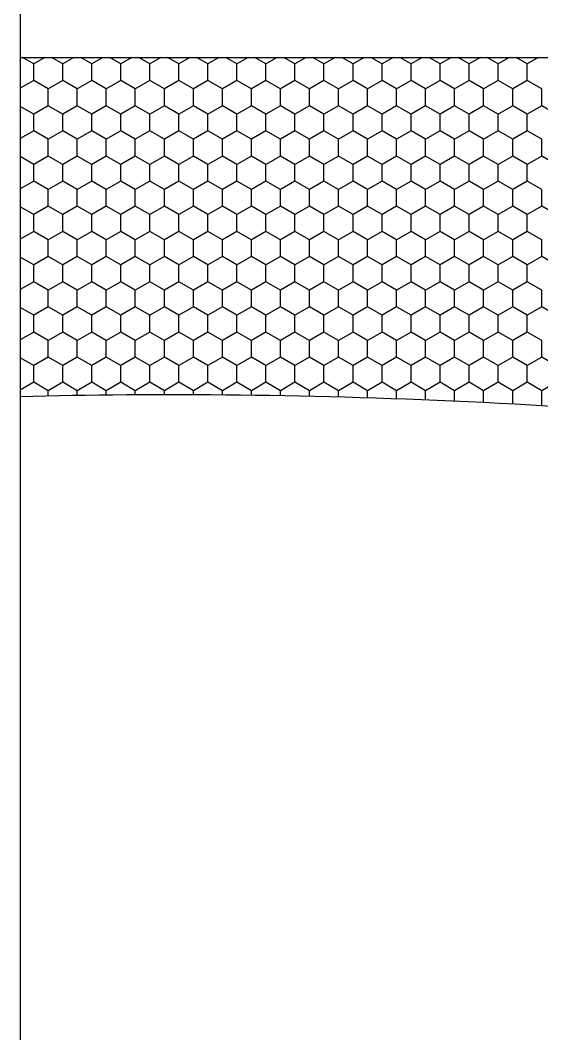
# Model space of a CAD drawing. Header units: inches. Extents: x 11.6 to 54.1, y 10.7 to 35.5.
# Drawn here: x 50.844 to 50.9606, y 21.6447 to 21.8714 of the extents above; entities that cross this region are included whole.
import ezdxf

# ---------------------------------------------------------------- set-up
doc = ezdxf.new("R2010")
doc.units = ezdxf.units.IN
doc.header["$MEASUREMENT"] = 0
doc.layers.add('02', color=2, linetype='Continuous')

msp = doc.modelspace()

# ---------------------------------------------------------------- linework, layer by layer
at = {"layer": '02'}
for p, q in [((50.84396, 22.77312), (50.84396, 21.47312)), ((50.84396, 21.86312), (52.04396, 21.86312)), ((50.84697, 21.86169), (50.84449, 21.86312)), ((50.84945, 21.86312), (50.84697, 21.86169)), ((50.85346, 21.86169), (50.85098, 21.86312)), ((50.85595, 21.86312), (50.85346, 21.86169)), ((50.85996, 21.86169), (50.85748, 21.86312)), ((50.86244, 21.86312), (50.85996, 21.86169)), ((50.86645, 21.86169), (50.86397, 21.86312)), ((50.86894, 21.86312), (50.86645, 21.86169)), ((50.87295, 21.86169), (50.87047, 21.86312)), ((50.87543, 21.86312), (50.87295, 21.86169)), ((50.87945, 21.86169), (50.87696, 21.86312)), ((50.88193, 21.86312), (50.87945, 21.86169)), ((50.88594, 21.86169), (50.88346, 21.86312)), ((50.88842, 21.86312), (50.88594, 21.86169)), ((50.89244, 21.86169), (50.88995, 21.86312)), ((50.89492, 21.86312), (50.89244, 21.86169)), ((50.89893, 21.86169), (50.89645, 21.86312)), ((50.90141, 21.86312), (50.89893, 21.86169)), ((50.90543, 21.86169), (50.90294, 21.86312)), ((50.90791, 21.86312), (50.90543, 21.86169)), ((50.91192, 21.86169), (50.90944, 21.86312)), ((50.9144, 21.86312), (50.91192, 21.86169)), ((50.91842, 21.86169), (50.91593, 21.86312)), ((50.9209, 21.86312), (50.91842, 21.86169)), ((50.92491, 21.86169), (50.92243, 21.86312)), ((50.92739, 21.86312), (50.92491, 21.86169)), ((50.93141, 21.86169), (50.92892, 21.86312)), ((50.93389, 21.86312), (50.93141, 21.86169)), ((50.9379, 21.86169), (50.93542, 21.86312)), ((50.94038, 21.86312), (50.9379, 21.86169)), ((50.9444, 21.86169), (50.94192, 21.86312)), ((50.94688, 21.86312), (50.9444, 21.86169)), ((50.95089, 21.86169), (50.94841, 21.86312)), ((50.95337, 21.86312), (50.95089, 21.86169)), ((50.95739, 21.86169), (50.95491, 21.86312)), ((50.95987, 21.86312), (50.95739, 21.86169)), ((50.84697, 21.85794), (50.84697, 21.86169)), ((50.85346, 21.85794), (50.85346, 21.86169)), ((50.85996, 21.85794), (50.85996, 21.86169)), ((50.86645, 21.85794), (50.86645, 21.86169)), ((50.87295, 21.85794), (50.87295, 21.86169)), ((50.87945, 21.85794), (50.87945, 21.86169)), ((50.88594, 21.85794), (50.88594, 21.86169)), ((50.89244, 21.85794), (50.89244, 21.86169)), ((50.89893, 21.85794), (50.89893, 21.86169)), ((50.90543, 21.85794), (50.90543, 21.86169)), ((50.91192, 21.85794), (50.91192, 21.86169)), ((50.91842, 21.85794), (50.91842, 21.86169)), ((50.92491, 21.85794), (50.92491, 21.86169)), ((50.93141, 21.85794), (50.93141, 21.86169)), ((50.9379, 21.85794), (50.9379, 21.86169)), ((50.9444, 21.85794), (50.9444, 21.86169)), ((50.95089, 21.85794), (50.95089, 21.86169)), ((50.95739, 21.85794), (50.95739, 21.86169)), ((50.84697, 21.85794), (50.84396, 21.8562)), ((50.85022, 21.85606), (50.84697, 21.85794)), ((50.85346, 21.85794), (50.85022, 21.85606)), ((50.85022, 21.85231), (50.85022, 21.85606)), ((50.85671, 21.85606), (50.85346, 21.85794)), ((50.85996, 21.85794), (50.85671, 21.85606)), ((50.85671, 21.85231), (50.85671, 21.85606)), ((50.86321, 21.85606), (50.85996, 21.85794)), ((50.86645, 21.85794), (50.86321, 21.85606)), ((50.86321, 21.85231), (50.86321, 21.85606)), ((50.8697, 21.85606), (50.86645, 21.85794)), ((50.87295, 21.85794), (50.8697, 21.85606)), ((50.8697, 21.85231), (50.8697, 21.85606)), ((50.8762, 21.85606), (50.87295, 21.85794)), ((50.87945, 21.85794), (50.8762, 21.85606)), ((50.8762, 21.85231), (50.8762, 21.85606)), ((50.88269, 21.85606), (50.87945, 21.85794)), ((50.88594, 21.85794), (50.88269, 21.85606)), ((50.88269, 21.85231), (50.88269, 21.85606)), ((50.88919, 21.85606), (50.88594, 21.85794)), ((50.89244, 21.85794), (50.88919, 21.85606)), ((50.88919, 21.85231), (50.88919, 21.85606)), ((50.89568, 21.85606), (50.89244, 21.85794)), ((50.89893, 21.85794), (50.89568, 21.85606)), ((50.89568, 21.85231), (50.89568, 21.85606)), ((50.90218, 21.85606), (50.89893, 21.85794)), ((50.90543, 21.85794), (50.90218, 21.85606)), ((50.90218, 21.85231), (50.90218, 21.85606)), ((50.90867, 21.85606), (50.90543, 21.85794)), ((50.91192, 21.85794), (50.90867, 21.85606)), ((50.90867, 21.85231), (50.90867, 21.85606)), ((50.91517, 21.85606), (50.91192, 21.85794)), ((50.91842, 21.85794), (50.91517, 21.85606)), ((50.91517, 21.85231), (50.91517, 21.85606)), ((50.92166, 21.85606), (50.91842, 21.85794)), ((50.92491, 21.85794), (50.92166, 21.85606)), ((50.92166, 21.85231), (50.92166, 21.85606)), ((50.92816, 21.85606), (50.92491, 21.85794)), ((50.93141, 21.85794), (50.92816, 21.85606)), ((50.92816, 21.85231), (50.92816, 21.85606)), ((50.93465, 21.85606), (50.93141, 21.85794)), ((50.9379, 21.85794), (50.93465, 21.85606)), ((50.93465, 21.85231), (50.93465, 21.85606)), ((50.94115, 21.85606), (50.9379, 21.85794)), ((50.9444, 21.85794), (50.94115, 21.85606)), ((50.94115, 21.85231), (50.94115, 21.85606)), ((50.94764, 21.85606), (50.9444, 21.85794)), ((50.95089, 21.85794), (50.94764, 21.85606)), ((50.94764, 21.85231), (50.94764, 21.85606)), ((50.95414, 21.85606), (50.95089, 21.85794)), ((50.95739, 21.85794), (50.95414, 21.85606)), ((50.95414, 21.85231), (50.95414, 21.85606)), ((50.96063, 21.85606), (50.95739, 21.85794)), ((50.96063, 21.85231), (50.96063, 21.85606)), ((50.84697, 21.85044), (50.84396, 21.85217)), ((50.85022, 21.85231), (50.84697, 21.85044)), ((50.85346, 21.85044), (50.85022, 21.85231)), ((50.85671, 21.85231), (50.85346, 21.85044)), ((50.85996, 21.85044), (50.85671, 21.85231)), ((50.86321, 21.85231), (50.85996, 21.85044)), ((50.86645, 21.85044), (50.86321, 21.85231)), ((50.8697, 21.85231), (50.86645, 21.85044)), ((50.87295, 21.85044), (50.8697, 21.85231)), ((50.8762, 21.85231), (50.87295, 21.85044)), ((50.87945, 21.85044), (50.8762, 21.85231)), ((50.88269, 21.85231), (50.87945, 21.85044)), ((50.88594, 21.85044), (50.88269, 21.85231)), ((50.88919, 21.85231), (50.88594, 21.85044)), ((50.89244, 21.85044), (50.88919, 21.85231)), ((50.89568, 21.85231), (50.89244, 21.85044)), ((50.89893, 21.85044), (50.89568, 21.85231)), ((50.90218, 21.85231), (50.89893, 21.85044)), ((50.90543, 21.85044), (50.90218, 21.85231)), ((50.90867, 21.85231), (50.90543, 21.85044)), ((50.91192, 21.85044), (50.90867, 21.85231)), ((50.91517, 21.85231), (50.91192, 21.85044)), ((50.91842, 21.85044), (50.91517, 21.85231)), ((50.92166, 21.85231), (50.91842, 21.85044)), ((50.92491, 21.85044), (50.92166, 21.85231)), ((50.92816, 21.85231), (50.92491, 21.85044)), ((50.93141, 21.85044), (50.92816, 21.85231)), ((50.93465, 21.85231), (50.93141, 21.85044)), ((50.9379, 21.85044), (50.93465, 21.85231)), ((50.94115, 21.85231), (50.9379, 21.85044)), ((50.9444, 21.85044), (50.94115, 21.85231)), ((50.94764, 21.85231), (50.9444, 21.85044)), ((50.95089, 21.85044), (50.94764, 21.85231)), ((50.95414, 21.85231), (50.95089, 21.85044)), ((50.95739, 21.85044), (50.95414, 21.85231)), ((50.96064, 21.85231), (50.95739, 21.85044)), ((50.96388, 21.85044), (50.96063, 21.85231)), ((50.84697, 21.84669), (50.84697, 21.85044)), ((50.85346, 21.84669), (50.85346, 21.85044)), ((50.85996, 21.84669), (50.85996, 21.85044)), ((50.86645, 21.84669), (50.86645, 21.85044)), ((50.87295, 21.84669), (50.87295, 21.85044)), ((50.87945, 21.84669), (50.87945, 21.85044)), ((50.88594, 21.84669), (50.88594, 21.85044)), ((50.89244, 21.84669), (50.89244, 21.85044)), ((50.89893, 21.84669), (50.89893, 21.85044)), ((50.90543, 21.84669), (50.90543, 21.85044)), ((50.91192, 21.84669), (50.91192, 21.85044)), ((50.91842, 21.84669), (50.91842, 21.85044)), ((50.92491, 21.84669), (50.92491, 21.85044)), ((50.93141, 21.84669), (50.93141, 21.85044)), ((50.9379, 21.84669), (50.9379, 21.85044)), ((50.9444, 21.84669), (50.9444, 21.85044)), ((50.95089, 21.84669), (50.95089, 21.85044)), ((50.95739, 21.84669), (50.95739, 21.85044)), ((50.84697, 21.84669), (50.84396, 21.84495)), ((50.85022, 21.84481), (50.84697, 21.84669)), ((50.85346, 21.84669), (50.85022, 21.84481)), ((50.85022, 21.84106), (50.85022, 21.84481)), ((50.85671, 21.84481), (50.85346, 21.84669)), ((50.85996, 21.84669), (50.85671, 21.84481)), ((50.85671, 21.84106), (50.85671, 21.84481)), ((50.86321, 21.84481), (50.85996, 21.84669)), ((50.86645, 21.84669), (50.86321, 21.84481)), ((50.86321, 21.84106), (50.86321, 21.84481)), ((50.8697, 21.84481), (50.86645, 21.84669)), ((50.87295, 21.84669), (50.8697, 21.84481)), ((50.8697, 21.84106), (50.8697, 21.84481)), ((50.8762, 21.84481), (50.87295, 21.84669)), ((50.87945, 21.84669), (50.8762, 21.84481)), ((50.8762, 21.84106), (50.8762, 21.84481)), ((50.88269, 21.84481), (50.87945, 21.84669)), ((50.88594, 21.84669), (50.88269, 21.84481)), ((50.88269, 21.84106), (50.88269, 21.84481)), ((50.88919, 21.84481), (50.88594, 21.84669)), ((50.89244, 21.84669), (50.88919, 21.84481)), ((50.88919, 21.84106), (50.88919, 21.84481)), ((50.89568, 21.84481), (50.89244, 21.84669)), ((50.89893, 21.84669), (50.89568, 21.84481)), ((50.89568, 21.84106), (50.89568, 21.84481)), ((50.90218, 21.84481), (50.89893, 21.84669)), ((50.90543, 21.84669), (50.90218, 21.84481)), ((50.90218, 21.84106), (50.90218, 21.84481)), ((50.90867, 21.84481), (50.90543, 21.84669)), ((50.91192, 21.84669), (50.90867, 21.84481)), ((50.90867, 21.84106), (50.90867, 21.84481)), ((50.91517, 21.84481), (50.91192, 21.84669)), ((50.91842, 21.84669), (50.91517, 21.84481)), ((50.91517, 21.84106), (50.91517, 21.84481)), ((50.92166, 21.84481), (50.91842, 21.84669)), ((50.92491, 21.84669), (50.92166, 21.84481)), ((50.92166, 21.84106), (50.92166, 21.84481)), ((50.92816, 21.84481), (50.92491, 21.84669)), ((50.93141, 21.84669), (50.92816, 21.84481)), ((50.92816, 21.84106), (50.92816, 21.84481)), ((50.93465, 21.84481), (50.93141, 21.84669)), ((50.9379, 21.84669), (50.93465, 21.84481)), ((50.93465, 21.84106), (50.93465, 21.84481)), ((50.94115, 21.84481), (50.9379, 21.84669)), ((50.9444, 21.84669), (50.94115, 21.84481)), ((50.94115, 21.84106), (50.94115, 21.84481)), ((50.94764, 21.84481), (50.9444, 21.84669)), ((50.95089, 21.84669), (50.94764, 21.84481)), ((50.94764, 21.84106), (50.94764, 21.84481)), ((50.95414, 21.84481), (50.95089, 21.84669)), ((50.95739, 21.84669), (50.95414, 21.84481)), ((50.95414, 21.84106), (50.95414, 21.84481)), ((50.96063, 21.84481), (50.95739, 21.84669)), ((50.96063, 21.84106), (50.96063, 21.84481)), ((50.84697, 21.83919), (50.84396, 21.84092)), ((50.85022, 21.84106), (50.84697, 21.83919)), ((50.85346, 21.83919), (50.85022, 21.84106)), ((50.85671, 21.84106), (50.85346, 21.83919)), ((50.85996, 21.83919), (50.85671, 21.84106)), ((50.86321, 21.84106), (50.85996, 21.83919)), ((50.86645, 21.83919), (50.86321, 21.84106)), ((50.8697, 21.84106), (50.86645, 21.83919)), ((50.87295, 21.83919), (50.8697, 21.84106)), ((50.8762, 21.84106), (50.87295, 21.83919)), ((50.87945, 21.83919), (50.8762, 21.84106)), ((50.88269, 21.84106), (50.87945, 21.83919)), ((50.88594, 21.83919), (50.88269, 21.84106)), ((50.88919, 21.84106), (50.88594, 21.83919)), ((50.89244, 21.83919), (50.88919, 21.84106)), ((50.89568, 21.84106), (50.89244, 21.83919)), ((50.89893, 21.83919), (50.89568, 21.84106)), ((50.90218, 21.84106), (50.89893, 21.83919)), ((50.90543, 21.83919), (50.90218, 21.84106)), ((50.90867, 21.84106), (50.90543, 21.83919)), ((50.91192, 21.83919), (50.90867, 21.84106)), ((50.91517, 21.84106), (50.91192, 21.83919)), ((50.91842, 21.83919), (50.91517, 21.84106)), ((50.92166, 21.84106), (50.91842, 21.83919)), ((50.92491, 21.83919), (50.92166, 21.84106)), ((50.92816, 21.84106), (50.92491, 21.83919)), ((50.93141, 21.83919), (50.92816, 21.84106)), ((50.93465, 21.84106), (50.93141, 21.83919)), ((50.9379, 21.83919), (50.93465, 21.84106)), ((50.94115, 21.84106), (50.9379, 21.83919)), ((50.9444, 21.83919), (50.94115, 21.84106)), ((50.94764, 21.84106), (50.9444, 21.83919)), ((50.95089, 21.83919), (50.94764, 21.84106)), ((50.95414, 21.84106), (50.95089, 21.83919)), ((50.95739, 21.83919), (50.95414, 21.84106)), ((50.96064, 21.84106), (50.95739, 21.83919)), ((50.96388, 21.83919), (50.96063, 21.84106)), ((50.84697, 21.83544), (50.84697, 21.83919)), ((50.85346, 21.83544), (50.85346, 21.83919)), ((50.85996, 21.83544), (50.85996, 21.83919)), ((50.86645, 21.83544), (50.86645, 21.83919)), ((50.87295, 21.83544), (50.87295, 21.83919)), ((50.87945, 21.83544), (50.87945, 21.83919)), ((50.88594, 21.83544), (50.88594, 21.83919)), ((50.89244, 21.83544), (50.89244, 21.83919)), ((50.89893, 21.83544), (50.89893, 21.83919)), ((50.90543, 21.83544), (50.90543, 21.83919)), ((50.91192, 21.83544), (50.91192, 21.83919)), ((50.91842, 21.83544), (50.91842, 21.83919)), ((50.92491, 21.83544), (50.92491, 21.83919)), ((50.93141, 21.83544), (50.93141, 21.83919)), ((50.9379, 21.83544), (50.9379, 21.83919)), ((50.9444, 21.83544), (50.9444, 21.83919)), ((50.95089, 21.83544), (50.95089, 21.83919)), ((50.95739, 21.83544), (50.95739, 21.83919)), ((50.84697, 21.83544), (50.84396, 21.8337)), ((50.85022, 21.83356), (50.84697, 21.83544)), ((50.85346, 21.83544), (50.85022, 21.83356)), ((50.85022, 21.82981), (50.85022, 21.83356)), ((50.85671, 21.83356), (50.85346, 21.83544)), ((50.85996, 21.83544), (50.85671, 21.83356)), ((50.85671, 21.82981), (50.85671, 21.83356)), ((50.86321, 21.83356), (50.85996, 21.83544)), ((50.86645, 21.83544), (50.86321, 21.83356)), ((50.86321, 21.82981), (50.86321, 21.83356)), ((50.8697, 21.83356), (50.86645, 21.83544)), ((50.87295, 21.83544), (50.8697, 21.83356)), ((50.8697, 21.82981), (50.8697, 21.83356)), ((50.8762, 21.83356), (50.87295, 21.83544)), ((50.87945, 21.83544), (50.8762, 21.83356)), ((50.8762, 21.82981), (50.8762, 21.83356)), ((50.88269, 21.83356), (50.87945, 21.83544)), ((50.88594, 21.83544), (50.88269, 21.83356)), ((50.88269, 21.82981), (50.88269, 21.83356)), ((50.88919, 21.83356), (50.88594, 21.83544)), ((50.89244, 21.83544), (50.88919, 21.83356)), ((50.88919, 21.82981), (50.88919, 21.83356)), ((50.89568, 21.83356), (50.89244, 21.83544)), ((50.89893, 21.83544), (50.89568, 21.83356)), ((50.89568, 21.82981), (50.89568, 21.83356)), ((50.90218, 21.83356), (50.89893, 21.83544)), ((50.90543, 21.83544), (50.90218, 21.83356)), ((50.90218, 21.82981), (50.90218, 21.83356)), ((50.90867, 21.83356), (50.90543, 21.83544)), ((50.91192, 21.83544), (50.90867, 21.83356)), ((50.90867, 21.82981), (50.90867, 21.83356)), ((50.91517, 21.83356), (50.91192, 21.83544)), ((50.91842, 21.83544), (50.91517, 21.83356)), ((50.91517, 21.82981), (50.91517, 21.83356)), ((50.92166, 21.83356), (50.91842, 21.83544)), ((50.92491, 21.83544), (50.92166, 21.83356)), ((50.92166, 21.82981), (50.92166, 21.83356)), ((50.92816, 21.83356), (50.92491, 21.83544)), ((50.93141, 21.83544), (50.92816, 21.83356)), ((50.92816, 21.82981), (50.92816, 21.83356)), ((50.93465, 21.83356), (50.93141, 21.83544)), ((50.9379, 21.83544), (50.93465, 21.83356)), ((50.93465, 21.82981), (50.93465, 21.83356)), ((50.94115, 21.83356), (50.9379, 21.83544)), ((50.9444, 21.83544), (50.94115, 21.83356)), ((50.94115, 21.82981), (50.94115, 21.83356)), ((50.94764, 21.83356), (50.9444, 21.83544)), ((50.95089, 21.83544), (50.94764, 21.83356)), ((50.94764, 21.82981), (50.94764, 21.83356)), ((50.95414, 21.83356), (50.95089, 21.83544)), ((50.95739, 21.83544), (50.95414, 21.83356)), ((50.95414, 21.82981), (50.95414, 21.83356)), ((50.96063, 21.83356), (50.95739, 21.83544)), ((50.96063, 21.82981), (50.96063, 21.83356)), ((50.84697, 21.82794), (50.84396, 21.82967)), ((50.85022, 21.82981), (50.84697, 21.82794)), ((50.85346, 21.82794), (50.85022, 21.82981)), ((50.85671, 21.82981), (50.85346, 21.82794)), ((50.85996, 21.82794), (50.85671, 21.82981)), ((50.86321, 21.82981), (50.85996, 21.82794)), ((50.86645, 21.82794), (50.86321, 21.82981)), ((50.8697, 21.82981), (50.86645, 21.82794)), ((50.87295, 21.82794), (50.8697, 21.82981)), ((50.8762, 21.82981), (50.87295, 21.82794)), ((50.87945, 21.82794), (50.8762, 21.82981)), ((50.88269, 21.82981), (50.87945, 21.82794)), ((50.88594, 21.82794), (50.88269, 21.82981)), ((50.88919, 21.82981), (50.88594, 21.82794)), ((50.89244, 21.82794), (50.88919, 21.82981)), ((50.89568, 21.82981), (50.89244, 21.82794)), ((50.89893, 21.82794), (50.89568, 21.82981)), ((50.90218, 21.82981), (50.89893, 21.82794)), ((50.90543, 21.82794), (50.90218, 21.82981)), ((50.90867, 21.82981), (50.90543, 21.82794)), ((50.91192, 21.82794), (50.90867, 21.82981)), ((50.91517, 21.82981), (50.91192, 21.82794)), ((50.91842, 21.82794), (50.91517, 21.82981)), ((50.92166, 21.82981), (50.91842, 21.82794)), ((50.92491, 21.82794), (50.92166, 21.82981)), ((50.92816, 21.82981), (50.92491, 21.82794)), ((50.93141, 21.82794), (50.92816, 21.82981)), ((50.93465, 21.82981), (50.93141, 21.82794)), ((50.9379, 21.82794), (50.93465, 21.82981)), ((50.94115, 21.82981), (50.9379, 21.82794)), ((50.9444, 21.82794), (50.94115, 21.82981)), ((50.94764, 21.82981), (50.9444, 21.82794)), ((50.95089, 21.82794), (50.94764, 21.82981)), ((50.95414, 21.82981), (50.95089, 21.82794)), ((50.95739, 21.82794), (50.95414, 21.82981)), ((50.96064, 21.82981), (50.95739, 21.82794)), ((50.96388, 21.82794), (50.96063, 21.82981)), ((50.84697, 21.82419), (50.84697, 21.82794)), ((50.85346, 21.82419), (50.85346, 21.82794)), ((50.85996, 21.82419), (50.85996, 21.82794)), ((50.86645, 21.82419), (50.86645, 21.82794)), ((50.87295, 21.82419), (50.87295, 21.82794)), ((50.87945, 21.82419), (50.87945, 21.82794)), ((50.88594, 21.82419), (50.88594, 21.82794)), ((50.89244, 21.82419), (50.89244, 21.82794)), ((50.89893, 21.82419), (50.89893, 21.82794)), ((50.90543, 21.82419), (50.90543, 21.82794)), ((50.91192, 21.82419), (50.91192, 21.82794)), ((50.91842, 21.82419), (50.91842, 21.82794)), ((50.92491, 21.82419), (50.92491, 21.82794)), ((50.93141, 21.82419), (50.93141, 21.82794)), ((50.9379, 21.82419), (50.9379, 21.82794)), ((50.9444, 21.82419), (50.9444, 21.82794)), ((50.95089, 21.82419), (50.95089, 21.82794)), ((50.95739, 21.82419), (50.95739, 21.82794)), ((50.84697, 21.82419), (50.84396, 21.82245)), ((50.85022, 21.82231), (50.84697, 21.82419)), ((50.85346, 21.82419), (50.85022, 21.82231)), ((50.85022, 21.81856), (50.85022, 21.82231)), ((50.85671, 21.82231), (50.85346, 21.82419)), ((50.85996, 21.82419), (50.85671, 21.82231)), ((50.85671, 21.81856), (50.85671, 21.82231)), ((50.86321, 21.82231), (50.85996, 21.82419)), ((50.86645, 21.82419), (50.86321, 21.82231)), ((50.86321, 21.81856), (50.86321, 21.82231)), ((50.8697, 21.82231), (50.86645, 21.82419)), ((50.87295, 21.82419), (50.8697, 21.82231)), ((50.8697, 21.81856), (50.8697, 21.82231)), ((50.8762, 21.82231), (50.87295, 21.82419)), ((50.87945, 21.82419), (50.8762, 21.82231)), ((50.8762, 21.81856), (50.8762, 21.82231)), ((50.88269, 21.82231), (50.87945, 21.82419)), ((50.88594, 21.82419), (50.88269, 21.82231)), ((50.88269, 21.81856), (50.88269, 21.82231)), ((50.88919, 21.82231), (50.88594, 21.82419)), ((50.89244, 21.82419), (50.88919, 21.82231)), ((50.88919, 21.81856), (50.88919, 21.82231)), ((50.89568, 21.82231), (50.89244, 21.82419)), ((50.89893, 21.82419), (50.89568, 21.82231)), ((50.89568, 21.81856), (50.89568, 21.82231)), ((50.90218, 21.82231), (50.89893, 21.82419)), ((50.90543, 21.82419), (50.90218, 21.82231)), ((50.90218, 21.81856), (50.90218, 21.82231)), ((50.90867, 21.82231), (50.90543, 21.82419)), ((50.91192, 21.82419), (50.90867, 21.82231)), ((50.90867, 21.81856), (50.90867, 21.82231)), ((50.91517, 21.82231), (50.91192, 21.82419)), ((50.91842, 21.82419), (50.91517, 21.82231)), ((50.91517, 21.81856), (50.91517, 21.82231)), ((50.92166, 21.82231), (50.91842, 21.82419)), ((50.92491, 21.82419), (50.92166, 21.82231)), ((50.92166, 21.81856), (50.92166, 21.82231)), ((50.92816, 21.82231), (50.92491, 21.82419)), ((50.93141, 21.82419), (50.92816, 21.82231)), ((50.92816, 21.81856), (50.92816, 21.82231)), ((50.93465, 21.82231), (50.93141, 21.82419)), ((50.9379, 21.82419), (50.93465, 21.82231)), ((50.93465, 21.81856), (50.93465, 21.82231)), ((50.94115, 21.82231), (50.9379, 21.82419)), ((50.9444, 21.82419), (50.94115, 21.82231)), ((50.94115, 21.81856), (50.94115, 21.82231)), ((50.94764, 21.82231), (50.9444, 21.82419)), ((50.95089, 21.82419), (50.94764, 21.82231)), ((50.94764, 21.81856), (50.94764, 21.82231)), ((50.95414, 21.82231), (50.95089, 21.82419)), ((50.95739, 21.82419), (50.95414, 21.82231)), ((50.95414, 21.81856), (50.95414, 21.82231)), ((50.96063, 21.82231), (50.95739, 21.82419)), ((50.96063, 21.81856), (50.96063, 21.82231)), ((50.84697, 21.81669), (50.84396, 21.81842)), ((50.85022, 21.81856), (50.84697, 21.81669)), ((50.85346, 21.81669), (50.85022, 21.81856)), ((50.85671, 21.81856), (50.85346, 21.81669)), ((50.85996, 21.81669), (50.85671, 21.81856)), ((50.86321, 21.81856), (50.85996, 21.81669)), ((50.86645, 21.81669), (50.86321, 21.81856)), ((50.8697, 21.81856), (50.86645, 21.81669)), ((50.87295, 21.81669), (50.8697, 21.81856)), ((50.8762, 21.81856), (50.87295, 21.81669)), ((50.87945, 21.81669), (50.8762, 21.81856)), ((50.88269, 21.81856), (50.87945, 21.81669)), ((50.88594, 21.81669), (50.88269, 21.81856)), ((50.88919, 21.81856), (50.88594, 21.81669)), ((50.89244, 21.81669), (50.88919, 21.81856)), ((50.89568, 21.81856), (50.89244, 21.81669)), ((50.89893, 21.81669), (50.89568, 21.81856)), ((50.90218, 21.81856), (50.89893, 21.81669)), ((50.90543, 21.81669), (50.90218, 21.81856)), ((50.90867, 21.81856), (50.90543, 21.81669)), ((50.91192, 21.81669), (50.90867, 21.81856)), ((50.91517, 21.81856), (50.91192, 21.81669)), ((50.91842, 21.81669), (50.91517, 21.81856)), ((50.92166, 21.81856), (50.91842, 21.81669)), ((50.92491, 21.81669), (50.92166, 21.81856)), ((50.92816, 21.81856), (50.92491, 21.81669)), ((50.93141, 21.81669), (50.92816, 21.81856)), ((50.93465, 21.81856), (50.93141, 21.81669)), ((50.9379, 21.81669), (50.93465, 21.81856)), ((50.94115, 21.81856), (50.9379, 21.81669)), ((50.9444, 21.81669), (50.94115, 21.81856)), ((50.94764, 21.81856), (50.9444, 21.81669)), ((50.95089, 21.81669), (50.94764, 21.81856)), ((50.95414, 21.81856), (50.95089, 21.81669)), ((50.95739, 21.81669), (50.95414, 21.81856)), ((50.96064, 21.81856), (50.95739, 21.81669)), ((50.96388, 21.81669), (50.96063, 21.81856)), ((50.84697, 21.81294), (50.84697, 21.81669)), ((50.85346, 21.81294), (50.85346, 21.81669)), ((50.85996, 21.81294), (50.85996, 21.81669)), ((50.86645, 21.81294), (50.86645, 21.81669)), ((50.87295, 21.81294), (50.87295, 21.81669)), ((50.87945, 21.81294), (50.87945, 21.81669)), ((50.88594, 21.81294), (50.88594, 21.81669)), ((50.89244, 21.81294), (50.89244, 21.81669)), ((50.89893, 21.81294), (50.89893, 21.81669)), ((50.90543, 21.81294), (50.90543, 21.81669)), ((50.91192, 21.81294), (50.91192, 21.81669)), ((50.91842, 21.81294), (50.91842, 21.81669)), ((50.92491, 21.81294), (50.92491, 21.81669)), ((50.93141, 21.81294), (50.93141, 21.81669)), ((50.9379, 21.81294), (50.9379, 21.81669)), ((50.9444, 21.81294), (50.9444, 21.81669)), ((50.95089, 21.81294), (50.95089, 21.81669)), ((50.95739, 21.81294), (50.95739, 21.81669)), ((50.84697, 21.81294), (50.84396, 21.8112)), ((50.85022, 21.81106), (50.84697, 21.81294)), ((50.85346, 21.81294), (50.85022, 21.81106)), ((50.85671, 21.81106), (50.85346, 21.81294)), ((50.85996, 21.81294), (50.85671, 21.81106)), ((50.86321, 21.81106), (50.85996, 21.81294)), ((50.86645, 21.81294), (50.86321, 21.81106)), ((50.8697, 21.81106), (50.86645, 21.81294)), ((50.87295, 21.81294), (50.8697, 21.81106)), ((50.8762, 21.81106), (50.87295, 21.81294)), ((50.87945, 21.81294), (50.8762, 21.81106)), ((50.88269, 21.81106), (50.87945, 21.81294)), ((50.88594, 21.81294), (50.88269, 21.81106)), ((50.88919, 21.81106), (50.88594, 21.81294)), ((50.89244, 21.81294), (50.88919, 21.81106)), ((50.89568, 21.81106), (50.89244, 21.81294)), ((50.89893, 21.81294), (50.89568, 21.81106)), ((50.90218, 21.81106), (50.89893, 21.81294)), ((50.90543, 21.81294), (50.90218, 21.81106)), ((50.90867, 21.81106), (50.90543, 21.81294)), ((50.91192, 21.81294), (50.90867, 21.81106)), ((50.91517, 21.81106), (50.91192, 21.81294)), ((50.91842, 21.81294), (50.91517, 21.81106)), ((50.92166, 21.81106), (50.91842, 21.81294)), ((50.92491, 21.81294), (50.92166, 21.81106)), ((50.92816, 21.81106), (50.92491, 21.81294)), ((50.93141, 21.81294), (50.92816, 21.81106)), ((50.93465, 21.81106), (50.93141, 21.81294)), ((50.9379, 21.81294), (50.93465, 21.81106)), ((50.94115, 21.81106), (50.9379, 21.81294)), ((50.9444, 21.81294), (50.94115, 21.81106)), ((50.94764, 21.81106), (50.9444, 21.81294)), ((50.95089, 21.81294), (50.94764, 21.81106)), ((50.95414, 21.81106), (50.95089, 21.81294)), ((50.95739, 21.81294), (50.95414, 21.81106)), ((50.96063, 21.81106), (50.95739, 21.81294)), ((50.85022, 21.80731), (50.85022, 21.81106)), ((50.85671, 21.80731), (50.85671, 21.81106)), ((50.86321, 21.80731), (50.86321, 21.81106)), ((50.8697, 21.80731), (50.8697, 21.81106)), ((50.8762, 21.80731), (50.8762, 21.81106)), ((50.88269, 21.80731), (50.88269, 21.81106)), ((50.88919, 21.80731), (50.88919, 21.81106)), ((50.89568, 21.80731), (50.89568, 21.81106)), ((50.90218, 21.80731), (50.90218, 21.81106)), ((50.90867, 21.80731), (50.90867, 21.81106)), ((50.91517, 21.80731), (50.91517, 21.81106)), ((50.92166, 21.80731), (50.92166, 21.81106)), ((50.92816, 21.80731), (50.92816, 21.81106)), ((50.93465, 21.80731), (50.93465, 21.81106)), ((50.94115, 21.80731), (50.94115, 21.81106)), ((50.94764, 21.80731), (50.94764, 21.81106)), ((50.95414, 21.80731), (50.95414, 21.81106)), ((50.96063, 21.80731), (50.96063, 21.81106)), ((50.84697, 21.80544), (50.84396, 21.80717)), ((50.85022, 21.80731), (50.84697, 21.80544)), ((50.85346, 21.80544), (50.85022, 21.80731)), ((50.85671, 21.80731), (50.85346, 21.80544)), ((50.85996, 21.80544), (50.85671, 21.80731)), ((50.86321, 21.80731), (50.85996, 21.80544)), ((50.86645, 21.80544), (50.86321, 21.80731)), ((50.8697, 21.80731), (50.86645, 21.80544)), ((50.87295, 21.80544), (50.8697, 21.80731)), ((50.8762, 21.80731), (50.87295, 21.80544)), ((50.87945, 21.80544), (50.8762, 21.80731)), ((50.88269, 21.80731), (50.87945, 21.80544)), ((50.88594, 21.80544), (50.88269, 21.80731)), ((50.88919, 21.80731), (50.88594, 21.80544)), ((50.89244, 21.80544), (50.88919, 21.80731)), ((50.89568, 21.80731), (50.89244, 21.80544)), ((50.89893, 21.80544), (50.89568, 21.80731)), ((50.90218, 21.80731), (50.89893, 21.80544)), ((50.90543, 21.80544), (50.90218, 21.80731)), ((50.90867, 21.80731), (50.90543, 21.80544)), ((50.91192, 21.80544), (50.90867, 21.80731)), ((50.91517, 21.80731), (50.91192, 21.80544)), ((50.91842, 21.80544), (50.91517, 21.80731)), ((50.92166, 21.80731), (50.91842, 21.80544)), ((50.92491, 21.80544), (50.92166, 21.80731)), ((50.92816, 21.80731), (50.92491, 21.80544)), ((50.93141, 21.80544), (50.92816, 21.80731)), ((50.93465, 21.80731), (50.93141, 21.80544)), ((50.9379, 21.80544), (50.93465, 21.80731)), ((50.94115, 21.80731), (50.9379, 21.80544)), ((50.9444, 21.80544), (50.94115, 21.80731)), ((50.94764, 21.80731), (50.9444, 21.80544)), ((50.95089, 21.80544), (50.94764, 21.80731)), ((50.95414, 21.80731), (50.95089, 21.80544)), ((50.95739, 21.80544), (50.95414, 21.80731)), ((50.96064, 21.80731), (50.95739, 21.80544)), ((50.96388, 21.80544), (50.96063, 21.80731)), ((50.84697, 21.80169), (50.84697, 21.80544)), ((50.85346, 21.80169), (50.85346, 21.80544)), ((50.85996, 21.80169), (50.85996, 21.80544)), ((50.86645, 21.80169), (50.86645, 21.80544)), ((50.87295, 21.80169), (50.87295, 21.80544)), ((50.87945, 21.80169), (50.87945, 21.80544)), ((50.88594, 21.80169), (50.88594, 21.80544)), ((50.89244, 21.80169), (50.89244, 21.80544)), ((50.89893, 21.80169), (50.89893, 21.80544)), ((50.90543, 21.80169), (50.90543, 21.80544)), ((50.91192, 21.80169), (50.91192, 21.80544)), ((50.91842, 21.80169), (50.91842, 21.80544)), ((50.92491, 21.80169), (50.92491, 21.80544)), ((50.93141, 21.80169), (50.93141, 21.80544)), ((50.9379, 21.80169), (50.9379, 21.80544)), ((50.9444, 21.80169), (50.9444, 21.80544)), ((50.95089, 21.80169), (50.95089, 21.80544)), ((50.95739, 21.80169), (50.95739, 21.80544)), ((50.84697, 21.80169), (50.84396, 21.79995)), ((50.85022, 21.79981), (50.84697, 21.80169)), ((50.85346, 21.80169), (50.85022, 21.79981)), ((50.85671, 21.79981), (50.85346, 21.80169)), ((50.85996, 21.80169), (50.85671, 21.79981)), ((50.86321, 21.79981), (50.85996, 21.80169)), ((50.86645, 21.80169), (50.86321, 21.79981)), ((50.8697, 21.79981), (50.86645, 21.80169)), ((50.87295, 21.80169), (50.8697, 21.79981)), ((50.8762, 21.79981), (50.87295, 21.80169)), ((50.87945, 21.80169), (50.8762, 21.79981)), ((50.88269, 21.79981), (50.87945, 21.80169)), ((50.88594, 21.80169), (50.88269, 21.79981)), ((50.88919, 21.79981), (50.88594, 21.80169)), ((50.89244, 21.80169), (50.88919, 21.79981)), ((50.89568, 21.79981), (50.89244, 21.80169)), ((50.89893, 21.80169), (50.89568, 21.79981)), ((50.90218, 21.79981), (50.89893, 21.80169)), ((50.90543, 21.80169), (50.90218, 21.79981)), ((50.90867, 21.79981), (50.90543, 21.80169)), ((50.91192, 21.80169), (50.90867, 21.79981)), ((50.91517, 21.79981), (50.91192, 21.80169)), ((50.91842, 21.80169), (50.91517, 21.79981)), ((50.92166, 21.79981), (50.91842, 21.80169)), ((50.92491, 21.80169), (50.92166, 21.79981)), ((50.92816, 21.79981), (50.92491, 21.80169)), ((50.93141, 21.80169), (50.92816, 21.79981)), ((50.93465, 21.79981), (50.93141, 21.80169)), ((50.9379, 21.80169), (50.93465, 21.79981)), ((50.94115, 21.79981), (50.9379, 21.80169)), ((50.9444, 21.80169), (50.94115, 21.79981)), ((50.94764, 21.79981), (50.9444, 21.80169)), ((50.95089, 21.80169), (50.94764, 21.79981)), ((50.95414, 21.79981), (50.95089, 21.80169)), ((50.95739, 21.80169), (50.95414, 21.79981)), ((50.96063, 21.79981), (50.95739, 21.80169)), ((50.85022, 21.79606), (50.85022, 21.79981)), ((50.85671, 21.79606), (50.85671, 21.79981)), ((50.86321, 21.79606), (50.86321, 21.79981)), ((50.8697, 21.79606), (50.8697, 21.79981)), ((50.8762, 21.79606), (50.8762, 21.79981)), ((50.88269, 21.79606), (50.88269, 21.79981)), ((50.88919, 21.79606), (50.88919, 21.79981)), ((50.89568, 21.79606), (50.89568, 21.79981)), ((50.90218, 21.79606), (50.90218, 21.79981)), ((50.90867, 21.79606), (50.90867, 21.79981)), ((50.91517, 21.79606), (50.91517, 21.79981)), ((50.92166, 21.79606), (50.92166, 21.79981)), ((50.92816, 21.79606), (50.92816, 21.79981)), ((50.93465, 21.79606), (50.93465, 21.79981)), ((50.94115, 21.79606), (50.94115, 21.79981)), ((50.94764, 21.79606), (50.94764, 21.79981)), ((50.95414, 21.79606), (50.95414, 21.79981)), ((50.96063, 21.79606), (50.96063, 21.79981)), ((50.84697, 21.79419), (50.84396, 21.79592)), ((50.85022, 21.79606), (50.84697, 21.79419)), ((50.85346, 21.79419), (50.85022, 21.79606)), ((50.85671, 21.79606), (50.85346, 21.79419)), ((50.85996, 21.79419), (50.85671, 21.79606)), ((50.86321, 21.79606), (50.85996, 21.79419)), ((50.86645, 21.79419), (50.86321, 21.79606)), ((50.8697, 21.79606), (50.86645, 21.79419)), ((50.87295, 21.79419), (50.8697, 21.79606)), ((50.8762, 21.79606), (50.87295, 21.79419)), ((50.87945, 21.79419), (50.8762, 21.79606)), ((50.88269, 21.79606), (50.87945, 21.79419)), ((50.88594, 21.79419), (50.88269, 21.79606)), ((50.88919, 21.79606), (50.88594, 21.79419)), ((50.89244, 21.79419), (50.88919, 21.79606)), ((50.89568, 21.79606), (50.89244, 21.79419)), ((50.89893, 21.79419), (50.89568, 21.79606)), ((50.90218, 21.79606), (50.89893, 21.79419)), ((50.90543, 21.79419), (50.90218, 21.79606)), ((50.90867, 21.79606), (50.90543, 21.79419)), ((50.91192, 21.79419), (50.90867, 21.79606)), ((50.91517, 21.79606), (50.91192, 21.79419)), ((50.91842, 21.79419), (50.91517, 21.79606)), ((50.92166, 21.79606), (50.91842, 21.79419)), ((50.92491, 21.79419), (50.92166, 21.79606)), ((50.92816, 21.79606), (50.92491, 21.79419)), ((50.93141, 21.79419), (50.92816, 21.79606)), ((50.93465, 21.79606), (50.93141, 21.79419)), ((50.9379, 21.79419), (50.93465, 21.79606)), ((50.94115, 21.79606), (50.9379, 21.79419)), ((50.9444, 21.79419), (50.94115, 21.79606)), ((50.94764, 21.79606), (50.9444, 21.79419)), ((50.95089, 21.79419), (50.94764, 21.79606)), ((50.95414, 21.79606), (50.95089, 21.79419)), ((50.95739, 21.79419), (50.95414, 21.79606)), ((50.96064, 21.79606), (50.95739, 21.79419)), ((50.96388, 21.79419), (50.96063, 21.79606)), ((50.84697, 21.79044), (50.84697, 21.79419)), ((50.85346, 21.79044), (50.85346, 21.79419)), ((50.85996, 21.79044), (50.85996, 21.79419)), ((50.86645, 21.79044), (50.86645, 21.79419)), ((50.87295, 21.79044), (50.87295, 21.79419)), ((50.87945, 21.79044), (50.87945, 21.79419)), ((50.88594, 21.79044), (50.88594, 21.79419)), ((50.89244, 21.79044), (50.89244, 21.79419)), ((50.89893, 21.79044), (50.89893, 21.79419)), ((50.90543, 21.79044), (50.90543, 21.79419)), ((50.91192, 21.79044), (50.91192, 21.79419)), ((50.91842, 21.79044), (50.91842, 21.79419)), ((50.92491, 21.79044), (50.92491, 21.79419)), ((50.93141, 21.79044), (50.93141, 21.79419)), ((50.9379, 21.79044), (50.9379, 21.79419)), ((50.9444, 21.79044), (50.9444, 21.79419)), ((50.95089, 21.79044), (50.95089, 21.79419)), ((50.95739, 21.79044), (50.95739, 21.79419)), ((50.84697, 21.79044), (50.84396, 21.7887)), ((50.85022, 21.78856), (50.84697, 21.79044)), ((50.85346, 21.79044), (50.85022, 21.78856)), ((50.85671, 21.78856), (50.85346, 21.79044)), ((50.85996, 21.79044), (50.85671, 21.78856)), ((50.86321, 21.78856), (50.85996, 21.79044)), ((50.86645, 21.79044), (50.86321, 21.78856)), ((50.8697, 21.78856), (50.86645, 21.79044)), ((50.87295, 21.79044), (50.8697, 21.78856)), ((50.8762, 21.78856), (50.87295, 21.79044)), ((50.87945, 21.79044), (50.8762, 21.78856)), ((50.88269, 21.78856), (50.87945, 21.79044)), ((50.88594, 21.79044), (50.88269, 21.78856)), ((50.88919, 21.78856), (50.88594, 21.79044)), ((50.89244, 21.79044), (50.88919, 21.78856)), ((50.89568, 21.78856), (50.89244, 21.79044)), ((50.89893, 21.79044), (50.89568, 21.78856)), ((50.90218, 21.78856), (50.89893, 21.79044)), ((50.90543, 21.79044), (50.90218, 21.78856)), ((50.90867, 21.78856), (50.90543, 21.79044)), ((50.91192, 21.79044), (50.90867, 21.78856)), ((50.91517, 21.78856), (50.91192, 21.79044)), ((50.91842, 21.79044), (50.91517, 21.78856)), ((50.92166, 21.78856), (50.91842, 21.79044)), ((50.92491, 21.79044), (50.92166, 21.78856)), ((50.92816, 21.78856), (50.92491, 21.79044)), ((50.93141, 21.79044), (50.92816, 21.78856)), ((50.93465, 21.78856), (50.93141, 21.79044)), ((50.9379, 21.79044), (50.93465, 21.78856)), ((50.94115, 21.78856), (50.9379, 21.79044)), ((50.9444, 21.79044), (50.94115, 21.78856)), ((50.94764, 21.78856), (50.9444, 21.79044)), ((50.95089, 21.79044), (50.94764, 21.78856)), ((50.95414, 21.78856), (50.95089, 21.79044)), ((50.95739, 21.79044), (50.95414, 21.78856)), ((50.96063, 21.78856), (50.95739, 21.79044)), ((50.96388, 21.79044), (50.96064, 21.78856)), ((50.85022, 21.78744), (50.85022, 21.78856)), ((50.85671, 21.78756), (50.85671, 21.78856)), ((50.86321, 21.78765), (50.86321, 21.78856)), ((50.8697, 21.7877), (50.8697, 21.78856)), ((50.8762, 21.78772), (50.8762, 21.78856)), ((50.88269, 21.78771), (50.88269, 21.78856)), ((50.88919, 21.78767), (50.88919, 21.78856)), ((50.89568, 21.7876), (50.89568, 21.78856)), ((50.90218, 21.7875), (50.90218, 21.78856)), ((50.90867, 21.78736), (50.90867, 21.78856)), ((50.91517, 21.7872), (50.91517, 21.78856)), ((50.92166, 21.787), (50.92166, 21.78856)), ((50.92816, 21.78678), (50.92816, 21.78856)), ((50.93465, 21.78652), (50.93465, 21.78856)), ((50.94115, 21.78622), (50.94115, 21.78856)), ((50.94764, 21.78589), (50.94764, 21.78856)), ((50.95414, 21.78553), (50.95414, 21.78856)), ((50.96063, 21.78513), (50.96063, 21.78856))]:
    msp.add_line(p, q, dxfattribs=at)
msp.add_open_spline([(50.84396, 21.78729), (50.90466, 21.78891), (51.08817, 21.78297), (51.27945, 21.7098), (51.38651, 21.69274), (51.44396, 21.68554)], degree=3, knots=[133.462699, 133.462699, 133.462699, 133.462699, 260.1944, 411.808261, 574.921399, 574.921399, 574.921399, 574.921399], dxfattribs=at)

doc.saveas('drawing.dxf')
